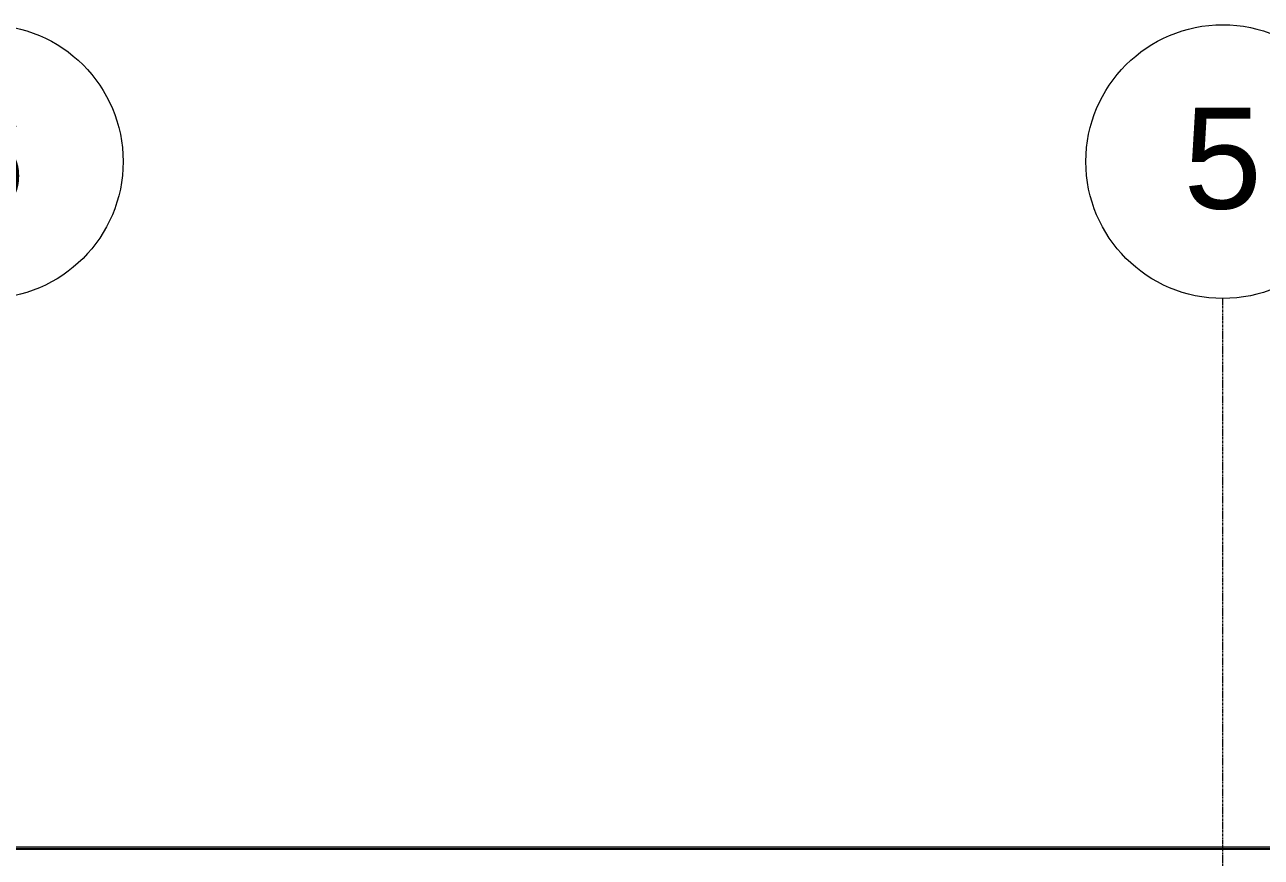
# Model space of a CAD drawing. Header units: inches. Extents: x 20426 to 36348, y -461 to 673.
# Drawn here: x 34127.2 to 34416.2, y 443.1 to 637.8 of the extents above; entities that cross this region are included whole.
import ezdxf

# ---------------------------------------------------------------- set-up
doc = ezdxf.new("R2010")
doc.units = ezdxf.units.IN
doc.header["$MEASUREMENT"] = 0
doc.linetypes.add('Grid Line 1_2_', pattern=[0.875, 0.5, -0.125, 0.125, -0.125])
for name, color, linetype, lineweight in [('A-ROOF', 132, 'Continuous', 13), ('A-WALL', 113, 'Continuous', 13), ('S-GRID', 1, 'Continuous', 9), ('S-GRID-IDEN', 1, 'Continuous', 9)]:
    doc.layers.add(name, color=color, linetype=linetype, lineweight=lineweight)
doc.styles.add('Arial_1', font='arial.ttf', dxfattribs={"height": 23.60479})

# ---------------------------------------------------------------- blocks, each defined once
blk = doc.blocks.new('Grid - Grid Head - Circle-14747-Elevation - North')
at = {"layer": 'S-GRID-IDEN'}
blk.add_circle((-22796.39, 605.76), 32, dxfattribs=at)

msp = doc.modelspace()

# ---------------------------------------------------------------- hatches: boundary and pattern name
at = {"layer": 'A-ROOF', "transparency": 33554611}
msp.add_hatch(color=256, dxfattribs=at).paths.add_polyline_path([(33990.57, 445.1), (35577.32, 445.1), (35577.32, 445.57), (32366.38, 445.57), (32366.38, 445.1), (33957.32, 445.1)], flags=0)

# ---------------------------------------------------------------- linework, layer by layer
at = {"layer": 'A-ROOF'}
msp.add_line((32366.38, 445.57), (35577.32, 445.57), dxfattribs=at)
at = {"layer": 'A-WALL'}
for p, q in [((35576.82, 445.1), (32366.38, 445.1)), ((32367.17, 445.03), (35575.94, 445.03))]:
    msp.add_line(p, q, dxfattribs=at)
at = {"layer": 'S-GRID', "linetype": 'Grid Line 1_2_'}
msp.add_line((34407.17, -132), (34407.17, 573.76), dxfattribs=at)

# ---------------------------------------------------------------- block references
at = {"layer": 'S-GRID-IDEN'}
for p in [(56914.56, 0), (57203.56, 0)]:
    msp.add_blockref('Grid - Grid Head - Circle-14747-Elevation - North', p, dxfattribs=at)

# ---------------------------------------------------------------- next in the draw order: texts
at = {"layer": 'S-GRID-IDEN', "char_height": 23.6, "width": 21.888, "attachment_point": 2, "line_spacing_factor": 0.938532, "style": 'Arial_1', "bg_fill": 3, "box_fill_scale": 1.25, "bg_fill_color": 0, "bg_fill_transparency": 0}
for s, insert in [('6', (34118.16, 618.35)), ('5', (34407.16, 618.35))]:
    msp.add_mtext(s, dxfattribs=dict(at, insert=insert))

doc.saveas('drawing.dxf')
